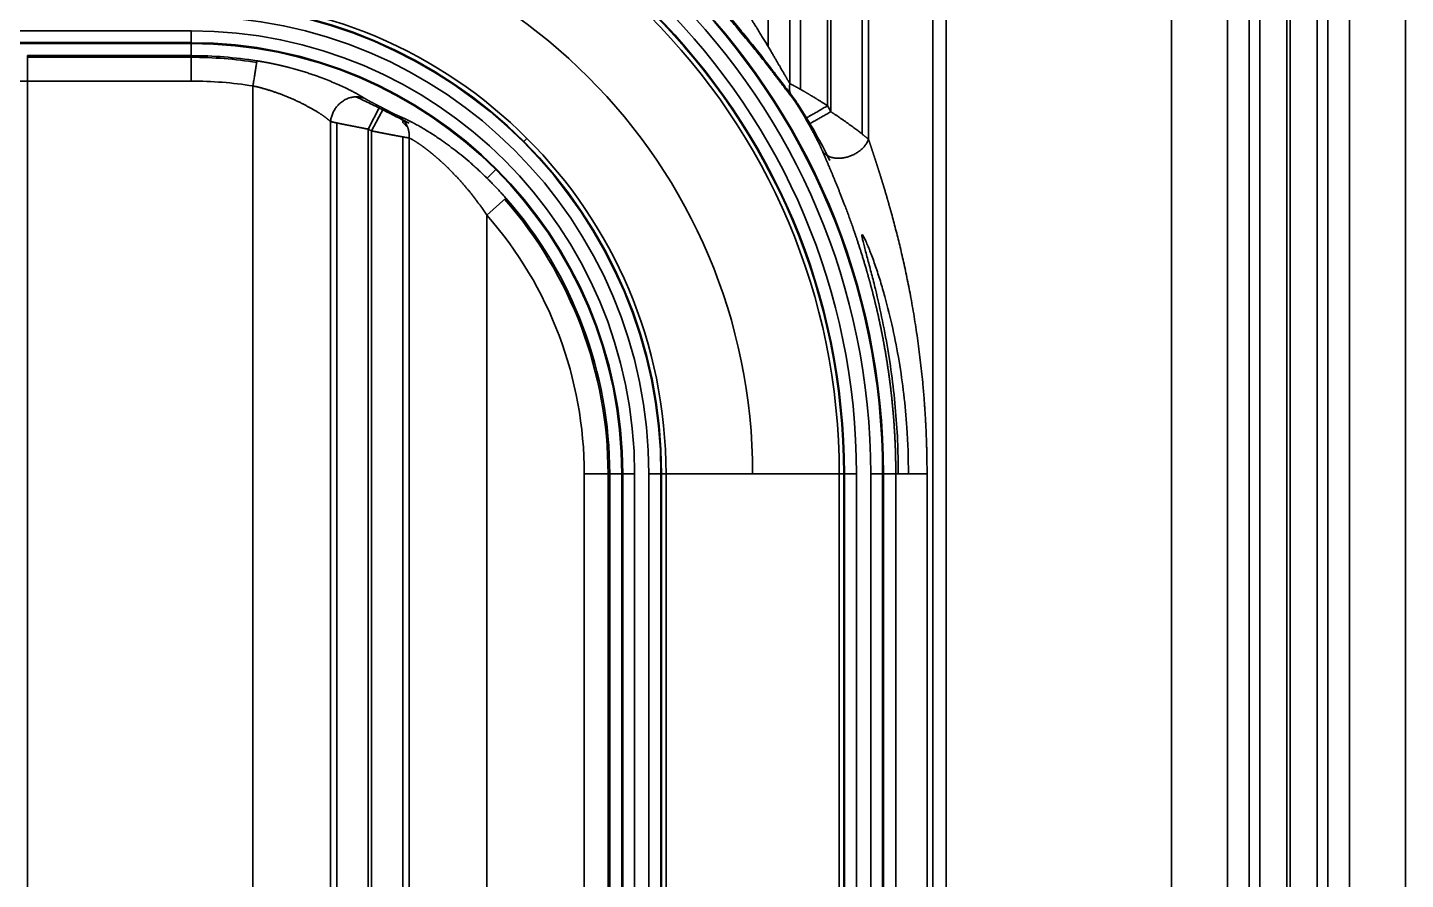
# Model space of a CAD drawing. Header units: millimetres. Extents: x -467 to 269, y 332 to 784.
# Drawn here: x -163.8 to -109.5, y 583.4 to 617 of the extents above; entities that cross this region are included whole.
import ezdxf

# ---------------------------------------------------------------- set-up
doc = ezdxf.new("R2010")
doc.units = ezdxf.units.MM
doc.layers.add('10', color=7, linetype='Continuous', true_color=0xffffff)

msp = doc.modelspace()

# ---------------------------------------------------------------- linework, layer by layer
at = {"layer": '10', "color": 7, "linetype": 'Continuous', "lineweight": 35}
for p, q in [((-134.645, 646.128), (-134.645, 616.232)), ((-133.791, 614.772), (-133.791, 646.128)), ((-133.377, 614.55), (-133.377, 646.128)), ((-132.309, 613.9), (-132.309, 646.128)), ((-132.175, 646.128), (-132.175, 613.666)), ((-130.939, 612.781), (-130.939, 646.128)), ((-128.154, 646.128), (-128.154, 502.413)), ((-127.636, 502.413), (-127.636, 646.128)), ((-118.758, 646.128), (-118.758, 502.413)), ((-116.555, 646.128), (-116.555, 502.413)), ((-115.701, 502.413), (-115.701, 646.128)), ((-115.287, 503.229), (-115.287, 646.128)), ((-114.219, 502.413), (-114.219, 646.128)), ((-114.085, 646.128), (-114.085, 502.413)), ((-113.017, 646.128), (-113.017, 502.413)), ((-112.603, 646.128), (-112.603, 502.413)), ((-111.749, 502.413), (-111.749, 646.128)), ((-109.546, 502.413), (-109.546, 646.128)), ((-157.367, 616.855), (-186.512, 616.855)), ((-157.367, 616.855), (-157.367, 616.354)), ((-186.512, 616.387), (-157.367, 616.387)), ((-186.512, 616.354), (-157.367, 616.354)), ((-157.367, 616.354), (-157.367, 615.876)), ((-163.816, 615.81), (-157.367, 615.81)), ((-157.367, 615.876), (-157.367, 614.873)), ((-163.816, 558.785), (-163.816, 614.873)), ((-163.816, 614.873), (-157.367, 614.873)), ((-154.938, 614.681), (-154.938, 557.979)), ((-150.399, 612.979), (-149.941, 613.871)), ((-149.799, 613.797), (-150.265, 612.91)), ((-151.635, 559.437), (-151.635, 613.224)), ((-150.399, 559.681), (-150.399, 612.979)), ((-150.265, 612.91), (-150.265, 559.751)), ((-149.029, 612.673), (-149.029, 559.987)), ((-144.146, 612.617), (-144.269, 612.494)), ((-145.717, 611.046), (-145.376, 611.387)), ((-145.726, 609.596), (-144.972, 610.256)), ((-145.726, 563.065), (-145.726, 609.596)), ((-141.889, 599.395), (-140.887, 599.395)), ((-141.889, 599.395), (-141.889, 573.265)), ((-140.952, 573.265), (-140.952, 599.395)), ((-140.887, 599.395), (-140.409, 599.395)), ((-140.887, 573.265), (-140.887, 599.395)), ((-140.409, 599.395), (-140.409, 573.265)), ((-140.409, 599.395), (-139.907, 599.395)), ((-140.376, 599.395), (-140.376, 573.265)), ((-139.907, 573.265), (-139.907, 599.395)), ((-139.345, 599.395), (-139.345, 573.265)), ((-139.345, 599.395), (-138.843, 599.395)), ((-138.868, 573.265), (-138.868, 599.395)), ((-138.843, 573.265), (-138.843, 599.395)), ((-138.843, 599.395), (-138.669, 599.395)), ((-138.669, 599.395), (-138.669, 573.265)), ((-138.669, 599.395), (-135.257, 599.395)), ((-135.257, 599.395), (-131.845, 599.395)), ((-131.845, 573.265), (-131.845, 599.395)), ((-131.845, 599.395), (-131.671, 599.395)), ((-131.671, 599.395), (-131.169, 599.395)), ((-131.671, 599.395), (-131.671, 573.265)), ((-131.646, 599.395), (-131.646, 573.265)), ((-131.169, 573.265), (-131.169, 599.395)), ((-130.607, 599.395), (-130.607, 573.265)), ((-130.607, 599.395), (-130.106, 599.395)), ((-130.138, 573.265), (-130.138, 599.395)), ((-130.106, 599.395), (-129.619, 599.395)), ((-130.106, 573.265), (-130.106, 599.395))]:
    msp.add_line(p, q, dxfattribs=at)
for radius, start, end in [(27.261, 0, 90), (27.229, 0, 90), (26.76, 360, 90), (26.198, 0, 90), (25.721, 0, 90), (25.696, 360, 90), (25.522, 0, 90), (22.11, 0, 90), (18.698, 0, 90), (18.524, 0, 90), (18.499, 0, 90), (18.022, 0, 90), (17.46, 0, 90), (16.991, 0, 90), (16.959, 360, 90), (16.48, 80.9716, 90), (16.415, 80.9716, 90), (15.478, 80.9716, 90), (16.204, 62.2778, 62.844), (16.269, 62.2778, 62.844), (28.953, 29.5302, 30.0634), (27.951, 29.5302, 30.0634), (15.267, 62.2778, 62.844), (28.016, 26.1682, 26.6805), (16.415, 0, 41.2255), (16.48, 0, 41.2255), (15.478, 0, 41.2255)]:
    msp.add_arc((-157.367, 599.395), radius, start, end, dxfattribs=at)
for points in [[(-130.693, 646.128), (-130.693, 634.945), (-130.693, 623.763), (-130.693, 612.58)], [(-157.367, 615.876), (-159.517, 615.876), (-161.666, 615.876), (-163.816, 615.876)], [(-151.881, 559.382), (-151.881, 577.348), (-151.881, 595.313), (-151.881, 613.279)], [(-148.783, 612.633), (-148.783, 595.098), (-148.783, 577.563), (-148.783, 560.028)], [(-132.223, 611.751), (-132.253, 611.813), (-132.284, 611.875), (-132.316, 611.937)], [(-129.619, 599.395), (-129.619, 590.685), (-129.619, 581.975), (-129.619, 573.265)], [(-128.389, 573.265), (-128.389, 581.975), (-128.389, 590.685), (-128.389, 599.395)]]:
    msp.add_open_spline(points, degree=3, dxfattribs=at)
for points, knots in [([(-136.848, 619.522), (-136.839, 619.51), (-136.819, 619.484), (-136.789, 619.444), (-136.759, 619.403), (-136.727, 619.361), (-136.695, 619.317), (-136.662, 619.273), (-136.629, 619.227), (-136.594, 619.18), (-136.559, 619.131), (-136.523, 619.082), (-136.486, 619.031), (-136.448, 618.979), (-136.41, 618.926), (-136.371, 618.871), (-136.331, 618.816), (-136.291, 618.759), (-136.249, 618.7), (-136.207, 618.641), (-136.165, 618.58), (-136.121, 618.518), (-136.077, 618.455), (-136.033, 618.391), (-135.988, 618.325), (-135.917, 618.222), (-135.824, 618.086), (-135.713, 617.921), (-135.61, 617.767), (-135.515, 617.623), (-135.429, 617.491), (-135.35, 617.37), (-135.28, 617.259), (-135.217, 617.16), (-135.161, 617.072), (-135.088, 616.956), (-134.998, 616.811), (-134.891, 616.638), (-134.79, 616.473), (-134.696, 616.317), (-134.608, 616.17), (-134.526, 616.031), (-134.449, 615.901), (-134.39, 615.801), (-134.347, 615.726), (-134.318, 615.676), (-134.289, 615.626), (-134.26, 615.577), (-134.233, 615.53), (-134.206, 615.483), (-134.179, 615.438), (-134.154, 615.393), (-134.129, 615.35), (-134.104, 615.308), (-134.08, 615.266), (-134.057, 615.226), (-134.034, 615.187), (-134.012, 615.149), (-133.99, 615.112), (-133.97, 615.075), (-133.949, 615.04), (-133.929, 615.006), (-133.91, 614.973), (-133.892, 614.941), (-133.873, 614.911), (-133.856, 614.881), (-133.839, 614.852), (-133.823, 614.824), (-133.807, 614.797), (-133.796, 614.78), (-133.791, 614.772)], [0, 0, 0, 0, 0.007801, 0.015841, 0.02412, 0.032638, 0.041396, 0.050394, 0.05963, 0.069107, 0.078822, 0.088777, 0.098972, 0.109406, 0.120079, 0.130992, 0.142144, 0.153536, 0.165168, 0.177039, 0.189149, 0.201499, 0.214089, 0.226918, 0.239987, 0.253295, 0.288381, 0.3213, 0.352051, 0.380635, 0.407051, 0.431299, 0.453381, 0.473294, 0.491041, 0.506621, 0.543347, 0.578529, 0.612169, 0.64427, 0.674834, 0.703866, 0.731368, 0.757346, 0.768527, 0.779553, 0.790426, 0.801146, 0.811714, 0.82213, 0.832395, 0.84251, 0.852476, 0.862293, 0.871962, 0.881485, 0.890861, 0.900093, 0.909181, 0.918126, 0.92693, 0.935593, 0.944116, 0.952502, 0.960751, 0.968865, 0.976845, 0.984693, 0.992411, 1, 1, 1, 1]), ([(-137.514, 618.869), (-137.19, 618.533), (-136.865, 618.182), (-136.369, 617.628), (-136.191, 617.423), (-135.84, 617.013), (-135.667, 616.806), (-135.165, 616.193), (-134.853, 615.795), (-134.418, 615.226), (-134.28, 615.044), (-134.027, 614.708), (-133.909, 614.552), (-133.799, 614.412), (-133.787, 614.397), (-133.775, 614.382)], [0, 0, 0, 0, 0.219807, 0.219807, 0.347186, 0.347186, 0.474566, 0.474566, 0.729324, 0.729324, 0.856704, 0.856704, 0.984083, 0.984083, 1, 1, 1, 1]), ([(-136.849, 618.07), (-136.842, 618.063), (-136.824, 618.044), (-136.796, 618.013), (-136.764, 617.979), (-136.733, 617.944), (-136.701, 617.909), (-136.669, 617.875), (-136.638, 617.84), (-136.606, 617.805), (-136.574, 617.77), (-136.543, 617.735), (-136.511, 617.7), (-136.48, 617.665), (-136.448, 617.63), (-136.417, 617.595), (-136.385, 617.56), (-136.354, 617.524), (-136.322, 617.489), (-136.291, 617.454), (-136.26, 617.418), (-136.229, 617.383), (-136.197, 617.347), (-136.166, 617.311), (-136.135, 617.276), (-136.011, 617.133), (-135.808, 616.897), (-135.543, 616.581), (-135.317, 616.306), (-135.127, 616.07), (-134.938, 615.833), (-134.752, 615.596), (-134.573, 615.365), (-134.432, 615.18), (-134.324, 615.039), (-134.25, 614.941), (-134.186, 614.857), (-134.126, 614.778), (-134.063, 614.695), (-134.009, 614.623), (-133.963, 614.563), (-133.928, 614.516), (-133.899, 614.479), (-133.876, 614.449), (-133.854, 614.419), (-133.832, 614.391), (-133.811, 614.363), (-133.79, 614.337), (-133.77, 614.311), (-133.751, 614.286), (-133.732, 614.262), (-133.72, 614.246), (-133.714, 614.239)], [0, 0, 0, 0, 0.005355, 0.013591, 0.021839, 0.030098, 0.038368, 0.04665, 0.054943, 0.063248, 0.071564, 0.079892, 0.088232, 0.096584, 0.104947, 0.113322, 0.12171, 0.130109, 0.13852, 0.146943, 0.155378, 0.163826, 0.172285, 0.180757, 0.189241, 0.197737, 0.282507, 0.35824, 0.424938, 0.482586, 0.531157, 0.601582, 0.661387, 0.710512, 0.748883, 0.776433, 0.793106, 0.820646, 0.845384, 0.867302, 0.88638, 0.902601, 0.912867, 0.923015, 0.933045, 0.942957, 0.952752, 0.962431, 0.971994, 0.981443, 0.990778, 1, 1, 1, 1]), ([(-154.781, 615.672), (-154.77, 615.67), (-154.747, 615.666), (-154.714, 615.661), (-154.681, 615.655), (-154.647, 615.65), (-154.614, 615.644), (-154.581, 615.638), (-154.547, 615.632), (-154.514, 615.627), (-154.481, 615.621), (-154.448, 615.614), (-154.415, 615.608), (-154.382, 615.602), (-154.349, 615.596), (-154.316, 615.589), (-154.283, 615.583), (-154.25, 615.576), (-154.217, 615.57), (-154.184, 615.563), (-154.151, 615.556), (-154.118, 615.549), (-154.085, 615.542), (-154.052, 615.535), (-154.02, 615.528), (-153.987, 615.521), (-153.954, 615.514), (-153.922, 615.506), (-153.889, 615.499), (-153.857, 615.491), (-153.824, 615.484), (-153.791, 615.476), (-153.759, 615.468), (-153.727, 615.46), (-153.694, 615.453), (-153.662, 615.445), (-153.63, 615.437), (-153.597, 615.428), (-153.565, 615.42), (-153.533, 615.412), (-153.501, 615.404), (-153.415, 615.381), (-153.279, 615.344), (-153.093, 615.29), (-152.911, 615.235), (-152.733, 615.178), (-152.56, 615.12), (-152.39, 615.061), (-152.184, 614.985), (-151.946, 614.892), (-151.683, 614.782), (-151.437, 614.672), (-151.27, 614.592), (-151.172, 614.543), (-151.147, 614.531), (-151.135, 614.525)], [0, 0, 0, 0, 0.00786, 0.015718, 0.023572, 0.031423, 0.039272, 0.047119, 0.054965, 0.062809, 0.070652, 0.078495, 0.086338, 0.094181, 0.102024, 0.109868, 0.117714, 0.125561, 0.133411, 0.141262, 0.149117, 0.156974, 0.164835, 0.1727, 0.180569, 0.188442, 0.19632, 0.204204, 0.212093, 0.219988, 0.227889, 0.235797, 0.243712, 0.251634, 0.259564, 0.267502, 0.275449, 0.283404, 0.291368, 0.299342, 0.307325, 0.315319, 0.362911, 0.410222, 0.457316, 0.504259, 0.551119, 0.597962, 0.644856, 0.726789, 0.808294, 0.88974, 0.971496, 0.987096, 1, 1, 1, 1]), ([(-163.816, 614.873), (-163.825, 614.873), (-163.844, 614.873), (-163.873, 614.873), (-163.901, 614.873), (-163.93, 614.873), (-163.958, 614.873), (-163.987, 614.873), (-164.016, 614.873), (-164.045, 614.872), (-164.074, 614.872), (-164.102, 614.872), (-164.131, 614.872), (-164.16, 614.871), (-164.19, 614.871), (-164.219, 614.871), (-164.248, 614.87), (-164.277, 614.87), (-164.306, 614.869), (-164.336, 614.869), (-164.365, 614.869), (-164.394, 614.868), (-164.423, 614.867), (-164.453, 614.867), (-164.482, 614.866), (-164.512, 614.866), (-164.541, 614.865), (-164.57, 614.864), (-164.6, 614.864), (-164.629, 614.863), (-164.659, 614.862), (-164.688, 614.861), (-164.718, 614.861), (-164.747, 614.86), (-164.777, 614.859), (-164.806, 614.858), (-164.835, 614.857), (-164.865, 614.856), (-164.894, 614.855), (-164.924, 614.854), (-164.953, 614.853), (-164.982, 614.852), (-165.011, 614.851), (-165.041, 614.85), (-165.07, 614.849), (-165.099, 614.848), (-165.128, 614.847), (-165.157, 614.846), (-165.186, 614.844), (-165.215, 614.843), (-165.244, 614.842), (-165.272, 614.841), (-165.301, 614.839), (-165.33, 614.838), (-165.358, 614.837), (-165.387, 614.835), (-165.415, 614.834), (-165.443, 614.832), (-165.472, 614.831), (-165.5, 614.829), (-165.528, 614.828), (-165.556, 614.826), (-165.583, 614.825), (-165.611, 614.823), (-165.639, 614.821), (-165.666, 614.82), (-165.693, 614.818), (-165.721, 614.816), (-165.748, 614.815), (-165.775, 614.813), (-165.802, 614.811), (-165.828, 614.809), (-165.855, 614.807), (-165.881, 614.805), (-165.907, 614.804), (-165.933, 614.802), (-165.959, 614.8), (-165.985, 614.798), (-166.01, 614.796), (-166.036, 614.794), (-166.061, 614.792), (-166.086, 614.79), (-166.111, 614.788), (-166.135, 614.785), (-166.16, 614.783), (-166.184, 614.781), (-166.208, 614.779), (-166.232, 614.777), (-166.256, 614.774), (-166.279, 614.772), (-166.302, 614.77), (-166.325, 614.767), (-166.348, 614.765), (-166.37, 614.763), (-166.393, 614.76), (-166.415, 614.758), (-166.436, 614.755), (-166.458, 614.753), (-166.479, 614.75), (-166.5, 614.748), (-166.521, 614.745), (-166.541, 614.743), (-166.561, 614.74), (-166.581, 614.737), (-166.601, 614.735), (-166.62, 614.732), (-166.639, 614.729), (-166.658, 614.726), (-166.676, 614.724), (-166.695, 614.721), (-166.712, 614.718), (-166.73, 614.715), (-166.747, 614.712), (-166.764, 614.709), (-166.781, 614.706), (-166.797, 614.703), (-166.813, 614.7), (-166.828, 614.697), (-166.844, 614.694), (-166.858, 614.691), (-166.868, 614.689), (-166.873, 614.688)], [0, 0, 0, 0, 0.007284, 0.014586, 0.021907, 0.029247, 0.036606, 0.043983, 0.05138, 0.058795, 0.066229, 0.073682, 0.081153, 0.088644, 0.096153, 0.103681, 0.111228, 0.118794, 0.126379, 0.133983, 0.141606, 0.149247, 0.156907, 0.164587, 0.172285, 0.180002, 0.187738, 0.195493, 0.203267, 0.211059, 0.218871, 0.226702, 0.234551, 0.24242, 0.250307, 0.258214, 0.266139, 0.274083, 0.282047, 0.290029, 0.29803, 0.306051, 0.31409, 0.322148, 0.330225, 0.338322, 0.346437, 0.354571, 0.362725, 0.370897, 0.379088, 0.387299, 0.395528, 0.403777, 0.412044, 0.420331, 0.428636, 0.436961, 0.445305, 0.453668, 0.46205, 0.470451, 0.478871, 0.48731, 0.495768, 0.504245, 0.512742, 0.521257, 0.529792, 0.538345, 0.546918, 0.55551, 0.564121, 0.572751, 0.581401, 0.590069, 0.598757, 0.607463, 0.616189, 0.624934, 0.633698, 0.642481, 0.651284, 0.660105, 0.668946, 0.677806, 0.686685, 0.695583, 0.704501, 0.713437, 0.722393, 0.731368, 0.740362, 0.749375, 0.758408, 0.767459, 0.77653, 0.78562, 0.79473, 0.803858, 0.813006, 0.822173, 0.831359, 0.840565, 0.849789, 0.859033, 0.868296, 0.877578, 0.88688, 0.896201, 0.905541, 0.9149, 0.924279, 0.933676, 0.943093, 0.95253, 0.961985, 0.97146, 0.980954, 0.990467, 1, 1, 1, 1]), ([(-151.881, 613.279), (-151.884, 613.281), (-151.89, 613.286), (-151.899, 613.294), (-151.908, 613.302), (-151.919, 613.311), (-151.93, 613.32), (-151.942, 613.33), (-151.955, 613.341), (-151.969, 613.352), (-151.983, 613.364), (-151.999, 613.377), (-152.015, 613.39), (-152.033, 613.404), (-152.051, 613.418), (-152.071, 613.433), (-152.092, 613.449), (-152.114, 613.465), (-152.137, 613.482), (-152.161, 613.499), (-152.187, 613.517), (-152.214, 613.536), (-152.242, 613.555), (-152.272, 613.575), (-152.303, 613.596), (-152.336, 613.617), (-152.371, 613.639), (-152.407, 613.661), (-152.444, 613.684), (-152.484, 613.708), (-152.525, 613.732), (-152.568, 613.757), (-152.612, 613.782), (-152.659, 613.809), (-152.708, 613.835), (-152.758, 613.863), (-152.81, 613.891), (-152.865, 613.919), (-152.921, 613.948), (-152.98, 613.978), (-153.041, 614.008), (-153.103, 614.039), (-153.167, 614.07), (-153.231, 614.101), (-153.295, 614.13), (-153.36, 614.159), (-153.424, 614.187), (-153.488, 614.215), (-153.552, 614.242), (-153.616, 614.268), (-153.68, 614.294), (-153.743, 614.318), (-153.806, 614.343), (-153.869, 614.366), (-153.931, 614.389), (-153.992, 614.411), (-154.054, 614.432), (-154.114, 614.453), (-154.174, 614.473), (-154.234, 614.492), (-154.292, 614.511), (-154.351, 614.529), (-154.408, 614.546), (-154.465, 614.563), (-154.52, 614.579), (-154.576, 614.594), (-154.63, 614.609), (-154.683, 614.623), (-154.736, 614.636), (-154.788, 614.648), (-154.839, 614.66), (-154.889, 614.671), (-154.922, 614.678), (-154.938, 614.681)], [0, 0, 0, 0, 0.005408, 0.011185, 0.01733, 0.023845, 0.030728, 0.03798, 0.045602, 0.053593, 0.061953, 0.070683, 0.079782, 0.089251, 0.099089, 0.109297, 0.119875, 0.130822, 0.142139, 0.153826, 0.165882, 0.178309, 0.191105, 0.20427, 0.217806, 0.231711, 0.245987, 0.260632, 0.275647, 0.291032, 0.306787, 0.322911, 0.339406, 0.35627, 0.373505, 0.391109, 0.409083, 0.427428, 0.446142, 0.465226, 0.48468, 0.504504, 0.524411, 0.544053, 0.563431, 0.582543, 0.601391, 0.619975, 0.638296, 0.656353, 0.674146, 0.691677, 0.708946, 0.725953, 0.742698, 0.759182, 0.775405, 0.791368, 0.807072, 0.822516, 0.837702, 0.852629, 0.867299, 0.881712, 0.895869, 0.909771, 0.923418, 0.936811, 0.949951, 0.962839, 0.975476, 0.987863, 1, 1, 1, 1]), ([(-151.135, 614.525), (-151.133, 614.524), (-151.117, 614.516), (-151.088, 614.501), (-151.049, 614.481), (-151.011, 614.461), (-150.973, 614.442), (-150.936, 614.422), (-150.901, 614.403), (-150.865, 614.384), (-150.831, 614.365), (-150.798, 614.346), (-150.765, 614.328), (-150.734, 614.309), (-150.703, 614.291), (-150.673, 614.274), (-150.643, 614.256), (-150.615, 614.239), (-150.587, 614.222), (-150.56, 614.205), (-150.543, 614.195), (-150.534, 614.189)], [0, 0, 0, 0, 0.009554, 0.065631, 0.121523, 0.177241, 0.232796, 0.2882, 0.343464, 0.398599, 0.453618, 0.508533, 0.563354, 0.618094, 0.672765, 0.727378, 0.781945, 0.836479, 0.890992, 0.945495, 1, 1, 1, 1]), ([(-133.791, 614.772), (-133.789, 614.77), (-133.784, 614.768), (-133.776, 614.764), (-133.768, 614.76), (-133.76, 614.756), (-133.751, 614.752), (-133.743, 614.748), (-133.734, 614.743), (-133.725, 614.739), (-133.716, 614.734), (-133.706, 614.729), (-133.696, 614.724), (-133.686, 614.719), (-133.676, 614.714), (-133.666, 614.708), (-133.655, 614.703), (-133.644, 614.697), (-133.633, 614.691), (-133.622, 614.685), (-133.61, 614.679), (-133.599, 614.672), (-133.587, 614.666), (-133.574, 614.659), (-133.562, 614.653), (-133.549, 614.646), (-133.537, 614.639), (-133.524, 614.632), (-133.51, 614.625), (-133.497, 614.617), (-133.483, 614.61), (-133.469, 614.602), (-133.455, 614.594), (-133.441, 614.586), (-133.426, 614.578), (-133.412, 614.57), (-133.397, 614.561), (-133.381, 614.553), (-133.366, 614.544), (-133.351, 614.535), (-133.335, 614.526), (-133.319, 614.517), (-133.303, 614.508), (-133.286, 614.499), (-133.27, 614.489), (-133.253, 614.479), (-133.236, 614.47), (-133.217, 614.459), (-133.196, 614.446), (-133.172, 614.432), (-133.148, 614.418), (-133.123, 614.403), (-133.098, 614.388), (-133.072, 614.373), (-133.045, 614.357), (-133.018, 614.341), (-132.99, 614.324), (-132.962, 614.307), (-132.933, 614.289), (-132.903, 614.271), (-132.873, 614.253), (-132.842, 614.234), (-132.81, 614.214), (-132.778, 614.195), (-132.745, 614.174), (-132.712, 614.154), (-132.678, 614.133), (-132.643, 614.111), (-132.608, 614.09), (-132.572, 614.067), (-132.536, 614.045), (-132.499, 614.022), (-132.462, 613.998), (-132.425, 613.974), (-132.386, 613.95), (-132.348, 613.925), (-132.322, 613.908), (-132.309, 613.9)], [0, 0, 0, 0, 0.009289, 0.018609, 0.02796, 0.037344, 0.046759, 0.056208, 0.065689, 0.075204, 0.084753, 0.094337, 0.103955, 0.113608, 0.123296, 0.13302, 0.14278, 0.152577, 0.162411, 0.172282, 0.182191, 0.192137, 0.202122, 0.212145, 0.222207, 0.232309, 0.24245, 0.252631, 0.262852, 0.273114, 0.283417, 0.293761, 0.304146, 0.314573, 0.325042, 0.335554, 0.346108, 0.356705, 0.367346, 0.37803, 0.388757, 0.399529, 0.410345, 0.421206, 0.432111, 0.443062, 0.454058, 0.465099, 0.479805, 0.494775, 0.510008, 0.525504, 0.541266, 0.557293, 0.573585, 0.590144, 0.606969, 0.624061, 0.641421, 0.659048, 0.676944, 0.695108, 0.713541, 0.732243, 0.751215, 0.770457, 0.789969, 0.809751, 0.829804, 0.850128, 0.870723, 0.891589, 0.912727, 0.934137, 0.955819, 0.977773, 1, 1, 1, 1]), ([(-132.334, 611.975), (-132.387, 612.081), (-132.441, 612.186), (-132.661, 612.606), (-132.834, 612.917), (-133.102, 613.371), (-133.194, 613.522), (-133.374, 613.807), (-133.463, 613.942), (-133.631, 614.189), (-133.71, 614.299), (-133.775, 614.382)], [0, 0, 0, 0, 0.117159, 0.117159, 0.472499, 0.472499, 0.650169, 0.650169, 0.827839, 0.827839, 1, 1, 1, 1]), ([(-149.969, 613.817), (-150.147, 613.904), (-150.33, 613.993), (-150.641, 614.139), (-150.766, 614.198), (-150.888, 614.253)], [0, 0, 0, 0, 0.593, 0.593, 1, 1, 1, 1]), ([(-150.534, 614.189), (-150.533, 614.188), (-150.53, 614.186), (-150.524, 614.183), (-150.519, 614.18), (-150.514, 614.176), (-150.508, 614.173), (-150.502, 614.169), (-150.496, 614.166), (-150.49, 614.162), (-150.483, 614.158), (-150.477, 614.155), (-150.47, 614.151), (-150.463, 614.147), (-150.456, 614.143), (-150.448, 614.138), (-150.441, 614.134), (-150.433, 614.13), (-150.425, 614.125), (-150.417, 614.121), (-150.408, 614.116), (-150.4, 614.112), (-150.391, 614.107), (-150.382, 614.102), (-150.373, 614.097), (-150.364, 614.092), (-150.354, 614.087), (-150.344, 614.082), (-150.334, 614.076), (-150.324, 614.071), (-150.314, 614.066), (-150.304, 614.06), (-150.289, 614.052), (-150.27, 614.042), (-150.246, 614.029), (-150.222, 614.017), (-150.197, 614.004), (-150.173, 613.991), (-150.148, 613.978), (-150.123, 613.965), (-150.098, 613.952), (-150.072, 613.939), (-150.047, 613.926), (-150.021, 613.912), (-149.994, 613.899), (-149.968, 613.885), (-149.95, 613.876), (-149.941, 613.871)], [0, 0, 0, 0, 0.015051, 0.030084, 0.045107, 0.060124, 0.075144, 0.090171, 0.105212, 0.120274, 0.135363, 0.150485, 0.165645, 0.180852, 0.196109, 0.211424, 0.226803, 0.242251, 0.257773, 0.273377, 0.289067, 0.304849, 0.320728, 0.33671, 0.3528, 0.369003, 0.385324, 0.401768, 0.41834, 0.435045, 0.451886, 0.46887, 0.485999, 0.523441, 0.560583, 0.597472, 0.634152, 0.670672, 0.707078, 0.743418, 0.779741, 0.816095, 0.852528, 0.889088, 0.925822, 0.962778, 1, 1, 1, 1]), ([(-149.799, 613.797), (-149.794, 613.795), (-149.786, 613.791), (-149.773, 613.784), (-149.76, 613.777), (-149.748, 613.771), (-149.735, 613.764), (-149.722, 613.757), (-149.71, 613.751), (-149.697, 613.744), (-149.685, 613.738), (-149.672, 613.731), (-149.66, 613.725), (-149.648, 613.718), (-149.636, 613.712), (-149.624, 613.706), (-149.611, 613.7), (-149.599, 613.693), (-149.587, 613.687), (-149.575, 613.681), (-149.564, 613.675), (-149.552, 613.669), (-149.54, 613.663), (-149.528, 613.657), (-149.517, 613.651), (-149.505, 613.645), (-149.494, 613.639), (-149.482, 613.633), (-149.471, 613.627), (-149.459, 613.621), (-149.445, 613.614), (-149.427, 613.605), (-149.408, 613.595), (-149.389, 613.586), (-149.37, 613.576), (-149.353, 613.568), (-149.336, 613.559), (-149.32, 613.552), (-149.304, 613.544), (-149.29, 613.537), (-149.276, 613.531), (-149.262, 613.524), (-149.25, 613.519), (-149.238, 613.514), (-149.227, 613.509), (-149.217, 613.504), (-149.21, 613.502), (-149.207, 613.501)], [0, 0, 0, 0, 0.018258, 0.036438, 0.054545, 0.072584, 0.090559, 0.108477, 0.126342, 0.14416, 0.161936, 0.179676, 0.197385, 0.215069, 0.232733, 0.250383, 0.268024, 0.285662, 0.303303, 0.320951, 0.338612, 0.356293, 0.373998, 0.391733, 0.409504, 0.427316, 0.445174, 0.463083, 0.48105, 0.499078, 0.517174, 0.550409, 0.58304, 0.615105, 0.64664, 0.677687, 0.708286, 0.738481, 0.768317, 0.797842, 0.827103, 0.856151, 0.885037, 0.913813, 0.94253, 0.971241, 1, 1, 1, 1]), ([(-133.177, 613.397), (-133.181, 613.405), (-133.189, 613.419), (-133.201, 613.44), (-133.214, 613.461), (-133.226, 613.482), (-133.238, 613.503), (-133.251, 613.524), (-133.263, 613.544), (-133.275, 613.564), (-133.287, 613.584), (-133.299, 613.604), (-133.31, 613.624), (-133.322, 613.644), (-133.334, 613.663), (-133.346, 613.682), (-133.357, 613.701), (-133.369, 613.72), (-133.38, 613.738), (-133.392, 613.757), (-133.403, 613.775), (-133.414, 613.793), (-133.426, 613.811), (-133.437, 613.829), (-133.448, 613.846), (-133.459, 613.864), (-133.47, 613.881), (-133.482, 613.901), (-133.496, 613.922), (-133.511, 613.946), (-133.526, 613.968), (-133.54, 613.99), (-133.554, 614.012), (-133.568, 614.032), (-133.581, 614.052), (-133.594, 614.071), (-133.606, 614.089), (-133.618, 614.106), (-133.63, 614.123), (-133.641, 614.139), (-133.651, 614.154), (-133.662, 614.168), (-133.671, 614.182), (-133.681, 614.195), (-133.69, 614.207), (-133.698, 614.218), (-133.706, 614.229), (-133.711, 614.235), (-133.714, 614.239)], [0, 0, 0, 0, 0.022515, 0.044864, 0.06705, 0.089075, 0.110941, 0.132653, 0.154211, 0.175619, 0.196881, 0.217998, 0.238975, 0.259813, 0.280517, 0.301089, 0.321533, 0.341852, 0.362049, 0.382128, 0.402093, 0.421947, 0.441693, 0.461336, 0.480878, 0.500325, 0.51968, 0.538946, 0.566622, 0.593693, 0.620172, 0.646076, 0.671422, 0.696227, 0.720511, 0.744294, 0.767599, 0.790447, 0.812865, 0.834878, 0.856513, 0.8778, 0.898769, 0.919451, 0.939881, 0.960091, 0.980119, 1, 1, 1, 1]), ([(-151.881, 613.279), (-151.879, 613.278), (-151.873, 613.277), (-151.865, 613.275), (-151.857, 613.273), (-151.848, 613.271), (-151.84, 613.269), (-151.83, 613.267), (-151.821, 613.265), (-151.811, 613.263), (-151.801, 613.26), (-151.79, 613.258), (-151.779, 613.256), (-151.768, 613.253), (-151.757, 613.251), (-151.745, 613.248), (-151.733, 613.245), (-151.72, 613.243), (-151.707, 613.24), (-151.694, 613.237), (-151.681, 613.234), (-151.667, 613.231), (-151.652, 613.228), (-151.638, 613.225), (-151.623, 613.222), (-151.607, 613.218), (-151.592, 613.215), (-151.576, 613.212), (-151.559, 613.208), (-151.542, 613.205), (-151.525, 613.201), (-151.507, 613.198), (-151.49, 613.194), (-151.471, 613.19), (-151.453, 613.186), (-151.433, 613.182), (-151.414, 613.178), (-151.394, 613.174), (-151.374, 613.17), (-151.353, 613.166), (-151.332, 613.162), (-151.315, 613.158), (-151.301, 613.156), (-151.291, 613.154), (-151.28, 613.152), (-151.269, 613.149), (-151.256, 613.147), (-151.243, 613.144), (-151.23, 613.142), (-151.215, 613.139), (-151.2, 613.136), (-151.184, 613.133), (-151.167, 613.129), (-151.149, 613.126), (-151.131, 613.122), (-151.112, 613.119), (-151.092, 613.115), (-151.071, 613.111), (-151.05, 613.107), (-151.027, 613.102), (-151.004, 613.098), (-150.98, 613.093), (-150.955, 613.088), (-150.929, 613.083), (-150.902, 613.078), (-150.875, 613.072), (-150.846, 613.067), (-150.817, 613.061), (-150.787, 613.055), (-150.756, 613.049), (-150.724, 613.043), (-150.691, 613.036), (-150.658, 613.03), (-150.623, 613.023), (-150.588, 613.016), (-150.552, 613.009), (-150.515, 613.002), (-150.477, 612.994), (-150.438, 612.987), (-150.412, 612.982), (-150.399, 612.979)], [0, 0, 0, 0, 0.010343, 0.020777, 0.031303, 0.04192, 0.052628, 0.063426, 0.074316, 0.085296, 0.096366, 0.107528, 0.11878, 0.130122, 0.141555, 0.153078, 0.16469, 0.176392, 0.188183, 0.200063, 0.212031, 0.224088, 0.236232, 0.248465, 0.260786, 0.273195, 0.285693, 0.298279, 0.310953, 0.323715, 0.336565, 0.349502, 0.362527, 0.375639, 0.388838, 0.402125, 0.415499, 0.428962, 0.442512, 0.45615, 0.469876, 0.483689, 0.489813, 0.496345, 0.503284, 0.51063, 0.518382, 0.526541, 0.535106, 0.544076, 0.553451, 0.563231, 0.573415, 0.584002, 0.594992, 0.606385, 0.618181, 0.630377, 0.642975, 0.655974, 0.669373, 0.683173, 0.697373, 0.711972, 0.726971, 0.742369, 0.758167, 0.774363, 0.790959, 0.807955, 0.825351, 0.843146, 0.861342, 0.879939, 0.898939, 0.918341, 0.938147, 0.958358, 0.978975, 1, 1, 1, 1]), ([(-148.783, 613.22), (-148.846, 613.247), (-148.931, 613.288), (-149.171, 613.408), (-149.334, 613.492), (-149.604, 613.63), (-149.697, 613.678), (-149.804, 613.732), (-149.816, 613.737), (-149.827, 613.743)], [0, 0, 0, 0, 0.322048, 0.322048, 0.756656, 0.756656, 0.97396, 0.97396, 1, 1, 1, 1]), ([(-149.207, 613.501), (-149.203, 613.499), (-149.195, 613.496), (-149.183, 613.491), (-149.17, 613.486), (-149.157, 613.48), (-149.144, 613.475), (-149.131, 613.469), (-149.118, 613.464), (-149.104, 613.458), (-149.09, 613.452), (-149.077, 613.446), (-149.062, 613.44), (-149.048, 613.433), (-149.034, 613.427), (-149.019, 613.42), (-149.004, 613.414), (-148.989, 613.407), (-148.974, 613.4), (-148.959, 613.393), (-148.943, 613.385), (-148.928, 613.378), (-148.912, 613.37), (-148.896, 613.363), (-148.879, 613.355), (-148.863, 613.347), (-148.846, 613.339), (-148.83, 613.331), (-148.813, 613.322), (-148.796, 613.314), (-148.778, 613.305), (-148.761, 613.296), (-148.743, 613.287), (-148.725, 613.278), (-148.707, 613.269), (-148.689, 613.259), (-148.671, 613.25), (-148.652, 613.24), (-148.634, 613.23), (-148.615, 613.22), (-148.596, 613.21), (-148.528, 613.174), (-148.408, 613.108), (-148.23, 613.004), (-148.041, 612.89), (-147.843, 612.765), (-147.613, 612.613), (-147.349, 612.428), (-147.049, 612.207), (-146.741, 611.964), (-146.512, 611.774), (-146.366, 611.648), (-146.304, 611.593), (-146.242, 611.538), (-146.18, 611.483), (-146.117, 611.426), (-146.054, 611.368), (-145.991, 611.31), (-145.928, 611.251), (-145.865, 611.19), (-145.802, 611.129), (-145.738, 611.068), (-145.694, 611.024), (-145.671, 611.001), (-145.669, 610.999)], [0, 0, 0, 0, 0.005705, 0.011411, 0.017116, 0.022822, 0.02853, 0.034238, 0.039949, 0.045661, 0.051376, 0.057094, 0.062816, 0.068541, 0.07427, 0.080004, 0.085742, 0.091486, 0.097236, 0.102991, 0.108753, 0.114521, 0.120297, 0.12608, 0.131871, 0.137671, 0.143479, 0.149295, 0.155122, 0.160958, 0.166804, 0.17266, 0.178527, 0.184406, 0.190296, 0.196198, 0.202112, 0.208038, 0.213978, 0.219931, 0.225897, 0.231877, 0.282821, 0.334261, 0.386404, 0.439444, 0.493567, 0.567827, 0.643743, 0.721689, 0.802013, 0.817826, 0.833731, 0.84973, 0.865825, 0.882018, 0.898311, 0.914705, 0.931203, 0.947807, 0.964518, 0.981339, 0.99827, 1, 1, 1, 1]), ([(-148.849, 613.064), (-148.856, 613.069), (-148.862, 613.075), (-148.956, 613.155), (-149.011, 613.211), (-149.043, 613.264), (-149.045, 613.277), (-149.031, 613.291), (-149.016, 613.293), (-148.948, 613.284), (-148.877, 613.26), (-148.782, 613.22)], [0, 0, 0, 0, 0.023754, 0.023754, 0.362917, 0.362917, 0.532499, 0.532499, 0.70208, 0.70208, 1, 1, 1, 1]), ([(-133.047, 613.172), (-133.044, 613.174), (-133.035, 613.179), (-133.007, 613.195), (-132.988, 613.205), (-132.941, 613.232), (-132.913, 613.248), (-132.848, 613.285), (-132.811, 613.305), (-132.731, 613.351), (-132.688, 613.375), (-132.595, 613.428), (-132.546, 613.456), (-132.445, 613.513), (-132.392, 613.543), (-132.284, 613.604), (-132.23, 613.635), (-132.175, 613.666)], [0, 0, 0, 0, 0.125, 0.125, 0.25, 0.25, 0.375, 0.375, 0.5, 0.5, 0.625, 0.625, 0.75, 0.75, 0.875, 0.875, 1, 1, 1, 1]), ([(-130.693, 612.58), (-130.695, 612.582), (-130.701, 612.587), (-130.71, 612.595), (-130.72, 612.604), (-130.733, 612.614), (-130.746, 612.626), (-130.762, 612.639), (-130.78, 612.654), (-130.8, 612.67), (-130.822, 612.688), (-130.846, 612.708), (-130.873, 612.729), (-130.91, 612.759), (-130.958, 612.796), (-131.018, 612.844), (-131.085, 612.895), (-131.158, 612.951), (-131.258, 613.026), (-131.376, 613.112), (-131.5, 613.201), (-131.591, 613.266), (-131.647, 613.305), (-131.687, 613.333), (-131.723, 613.358), (-131.767, 613.389), (-131.809, 613.418), (-131.85, 613.446), (-131.889, 613.473), (-131.927, 613.499), (-131.963, 613.524), (-131.998, 613.547), (-132.032, 613.57), (-132.063, 613.591), (-132.093, 613.612), (-132.122, 613.631), (-132.149, 613.649), (-132.167, 613.66), (-132.175, 613.666)], [0, 0, 0, 0, 0.009256, 0.020016, 0.032266, 0.045989, 0.061167, 0.077782, 0.095818, 0.115258, 0.136091, 0.158299, 0.18187, 0.206791, 0.251388, 0.298112, 0.346965, 0.397948, 0.451062, 0.548319, 0.623694, 0.677568, 0.710165, 0.721597, 0.747456, 0.772382, 0.79638, 0.819453, 0.841606, 0.86284, 0.88316, 0.902568, 0.921067, 0.938659, 0.955347, 0.971132, 0.986016, 1, 1, 1, 1]), ([(-150.265, 612.91), (-150.258, 612.909), (-150.245, 612.906), (-150.225, 612.902), (-150.205, 612.898), (-150.185, 612.894), (-150.165, 612.89), (-150.146, 612.886), (-150.126, 612.883), (-150.107, 612.879), (-150.088, 612.875), (-150.069, 612.871), (-150.05, 612.868), (-150.031, 612.864), (-150.013, 612.86), (-149.994, 612.857), (-149.976, 612.853), (-149.958, 612.849), (-149.94, 612.846), (-149.922, 612.842), (-149.905, 612.839), (-149.887, 612.836), (-149.87, 612.832), (-149.853, 612.829), (-149.836, 612.826), (-149.819, 612.822), (-149.803, 612.819), (-149.786, 612.816), (-149.77, 612.813), (-149.754, 612.81), (-149.738, 612.807), (-149.722, 612.804), (-149.707, 612.801), (-149.691, 612.798), (-149.676, 612.795), (-149.661, 612.792), (-149.646, 612.789), (-149.632, 612.786), (-149.617, 612.783), (-149.603, 612.781), (-149.589, 612.778), (-149.575, 612.775), (-149.561, 612.772), (-149.547, 612.77), (-149.534, 612.767), (-149.52, 612.765), (-149.507, 612.762), (-149.494, 612.76), (-149.481, 612.757), (-149.469, 612.755), (-149.456, 612.753), (-149.444, 612.75), (-149.432, 612.748), (-149.42, 612.746), (-149.408, 612.744), (-149.397, 612.741), (-149.385, 612.739), (-149.374, 612.737), (-149.363, 612.735), (-149.342, 612.731), (-149.313, 612.726), (-149.275, 612.718), (-149.238, 612.711), (-149.203, 612.705), (-149.168, 612.698), (-149.135, 612.692), (-149.103, 612.687), (-149.073, 612.681), (-149.043, 612.676), (-149.015, 612.671), (-148.988, 612.666), (-148.962, 612.661), (-148.938, 612.657), (-148.914, 612.653), (-148.892, 612.65), (-148.871, 612.646), (-148.851, 612.643), (-148.832, 612.64), (-148.815, 612.637), (-148.798, 612.635), (-148.788, 612.634), (-148.783, 612.633)], [0, 0, 0, 0, 0.010829, 0.02159, 0.032283, 0.042908, 0.053465, 0.063953, 0.074374, 0.084728, 0.095014, 0.105233, 0.115384, 0.125468, 0.135485, 0.145436, 0.155319, 0.165136, 0.174886, 0.184569, 0.194186, 0.203736, 0.21322, 0.222637, 0.231988, 0.241272, 0.25049, 0.259642, 0.268728, 0.277747, 0.2867, 0.295587, 0.304408, 0.313162, 0.32185, 0.330472, 0.339027, 0.347517, 0.355939, 0.364296, 0.372586, 0.38081, 0.388968, 0.397059, 0.405083, 0.413041, 0.420933, 0.428757, 0.436515, 0.444206, 0.45183, 0.459387, 0.466878, 0.474301, 0.481658, 0.488947, 0.49617, 0.503325, 0.510413, 0.517434, 0.542963, 0.568239, 0.593263, 0.618037, 0.642561, 0.666833, 0.690852, 0.714615, 0.738124, 0.76138, 0.784384, 0.807133, 0.829621, 0.851846, 0.873807, 0.895503, 0.916934, 0.938101, 0.959003, 0.979637, 1, 1, 1, 1]), ([(-132.512, 612.123), (-132.513, 612.126), (-132.515, 612.132), (-132.519, 612.141), (-132.523, 612.15), (-132.527, 612.159), (-132.532, 612.169), (-132.536, 612.179), (-132.541, 612.189), (-132.545, 612.199), (-132.55, 612.21), (-132.555, 612.221), (-132.56, 612.232), (-132.565, 612.243), (-132.571, 612.255), (-132.576, 612.266), (-132.582, 612.278), (-132.587, 612.291), (-132.593, 612.303), (-132.599, 612.316), (-132.606, 612.329), (-132.619, 612.358), (-132.641, 612.404), (-132.673, 612.468), (-132.707, 612.535), (-132.753, 612.627), (-132.814, 612.744), (-132.874, 612.858), (-132.921, 612.944), (-132.948, 612.994), (-132.972, 613.037), (-132.991, 613.072), (-133.01, 613.106), (-133.029, 613.139), (-133.041, 613.161), (-133.047, 613.172)], [0, 0, 0, 0, 0.01034, 0.020799, 0.031378, 0.042082, 0.052915, 0.063879, 0.074978, 0.086214, 0.097591, 0.109111, 0.120777, 0.132592, 0.144558, 0.156678, 0.168953, 0.181387, 0.193981, 0.206738, 0.219659, 0.232746, 0.292203, 0.353614, 0.417122, 0.482856, 0.610055, 0.740599, 0.79243, 0.844432, 0.877373, 0.909392, 0.940498, 0.970697, 1, 1, 1, 1]), ([(-145.726, 609.596), (-145.735, 609.609), (-145.753, 609.635), (-145.779, 609.675), (-145.806, 609.714), (-145.833, 609.753), (-145.86, 609.791), (-145.887, 609.829), (-145.914, 609.868), (-145.941, 609.905), (-145.968, 609.943), (-145.995, 609.98), (-146.022, 610.017), (-146.049, 610.054), (-146.076, 610.091), (-146.103, 610.127), (-146.13, 610.163), (-146.157, 610.199), (-146.185, 610.235), (-146.212, 610.27), (-146.239, 610.305), (-146.266, 610.34), (-146.293, 610.374), (-146.321, 610.409), (-146.348, 610.443), (-146.375, 610.476), (-146.402, 610.51), (-146.429, 610.543), (-146.456, 610.576), (-146.484, 610.609), (-146.511, 610.641), (-146.538, 610.674), (-146.565, 610.706), (-146.592, 610.737), (-146.619, 610.769), (-146.646, 610.8), (-146.673, 610.831), (-146.7, 610.862), (-146.727, 610.892), (-146.754, 610.923), (-146.781, 610.953), (-146.808, 610.982), (-146.835, 611.012), (-146.861, 611.041), (-146.888, 611.07), (-146.915, 611.099), (-146.941, 611.127), (-146.968, 611.155), (-146.994, 611.183), (-147.021, 611.211), (-147.047, 611.239), (-147.074, 611.266), (-147.1, 611.293), (-147.126, 611.319), (-147.152, 611.346), (-147.178, 611.372), (-147.204, 611.398), (-147.23, 611.424), (-147.256, 611.449), (-147.282, 611.474), (-147.308, 611.499), (-147.333, 611.524), (-147.359, 611.548), (-147.384, 611.572), (-147.409, 611.596), (-147.435, 611.62), (-147.46, 611.643), (-147.485, 611.666), (-147.51, 611.689), (-147.535, 611.712), (-147.559, 611.734), (-147.584, 611.756), (-147.608, 611.778), (-147.633, 611.8), (-147.657, 611.821), (-147.681, 611.842), (-147.705, 611.863), (-147.729, 611.884), (-147.753, 611.904), (-147.776, 611.924), (-147.8, 611.944), (-147.823, 611.964), (-147.846, 611.983), (-147.869, 612.002), (-147.892, 612.021), (-147.915, 612.039), (-147.938, 612.058), (-147.96, 612.076), (-147.983, 612.094), (-148.005, 612.111), (-148.027, 612.128), (-148.049, 612.146), (-148.07, 612.162), (-148.092, 612.179), (-148.113, 612.195), (-148.134, 612.211), (-148.155, 612.227), (-148.176, 612.242), (-148.196, 612.258), (-148.217, 612.273), (-148.237, 612.288), (-148.257, 612.302), (-148.277, 612.316), (-148.297, 612.33), (-148.316, 612.344), (-148.335, 612.358), (-148.354, 612.371), (-148.373, 612.384), (-148.392, 612.397), (-148.41, 612.409), (-148.429, 612.421), (-148.447, 612.433), (-148.464, 612.445), (-148.482, 612.457), (-148.499, 612.468), (-148.516, 612.479), (-148.533, 612.489), (-148.55, 612.5), (-148.566, 612.51), (-148.583, 612.52), (-148.598, 612.53), (-148.614, 612.539), (-148.63, 612.548), (-148.645, 612.557), (-148.66, 612.566), (-148.675, 612.574), (-148.689, 612.583), (-148.703, 612.591), (-148.717, 612.598), (-148.731, 612.606), (-148.744, 612.613), (-148.757, 612.62), (-148.77, 612.626), (-148.779, 612.631), (-148.783, 612.633)], [0, 0, 0, 0, 0.009437, 0.018837, 0.0282, 0.037526, 0.046816, 0.05607, 0.065288, 0.07447, 0.083615, 0.092725, 0.1018, 0.110839, 0.119842, 0.128811, 0.137744, 0.146643, 0.155507, 0.164336, 0.173131, 0.181891, 0.190618, 0.199311, 0.20797, 0.216595, 0.225187, 0.233745, 0.242271, 0.250763, 0.259223, 0.267651, 0.276046, 0.284408, 0.292739, 0.301038, 0.309305, 0.317541, 0.325746, 0.333919, 0.342062, 0.350174, 0.358256, 0.366307, 0.374328, 0.38232, 0.390281, 0.398214, 0.406117, 0.413991, 0.421837, 0.429654, 0.437442, 0.445203, 0.452936, 0.460641, 0.468319, 0.475969, 0.483593, 0.49119, 0.498761, 0.506305, 0.513824, 0.521316, 0.528784, 0.536226, 0.543644, 0.551037, 0.558405, 0.565749, 0.57307, 0.580367, 0.587641, 0.594892, 0.60212, 0.609326, 0.616509, 0.623671, 0.630811, 0.63793, 0.645028, 0.652106, 0.659163, 0.6662, 0.673217, 0.680215, 0.687194, 0.694154, 0.701096, 0.708019, 0.714925, 0.721813, 0.728684, 0.735539, 0.742376, 0.749198, 0.756004, 0.762794, 0.769569, 0.77633, 0.783076, 0.789808, 0.796526, 0.803231, 0.809923, 0.816602, 0.823269, 0.829924, 0.836567, 0.843199, 0.849821, 0.856432, 0.863032, 0.869624, 0.876205, 0.882778, 0.889343, 0.895899, 0.902447, 0.908988, 0.915522, 0.922049, 0.92857, 0.935085, 0.941595, 0.9481, 0.9546, 0.961095, 0.967587, 0.974075, 0.98056, 0.987042, 0.993522, 1, 1, 1, 1]), ([(-132.512, 612.123), (-132.493, 612.092), (-132.47, 612.063), (-132.416, 612.008), (-132.386, 611.982), (-132.318, 611.937), (-132.281, 611.917), (-132.201, 611.883), (-132.159, 611.87), (-132.071, 611.849), (-132.025, 611.841), (-131.932, 611.833), (-131.885, 611.832), (-131.792, 611.835), (-131.745, 611.84), (-131.677, 611.85), (-131.654, 611.854), (-131.61, 611.862), (-131.567, 611.872), (-131.523, 611.884), (-131.479, 611.898), (-131.457, 611.905), (-131.39, 611.929), (-131.344, 611.948), (-131.254, 611.991), (-131.208, 612.015), (-131.12, 612.069), (-131.077, 612.098), (-130.996, 612.162), (-130.957, 612.196), (-130.885, 612.268), (-130.852, 612.305), (-130.793, 612.382), (-130.768, 612.422), (-130.724, 612.501), (-130.707, 612.541), (-130.693, 612.58)], [0, 0, 0, 0, 0.0625, 0.0625, 0.125, 0.125, 0.1875, 0.1875, 0.25, 0.25, 0.3125, 0.3125, 0.375, 0.375, 0.4375, 0.4375, 0.46875, 0.46875, 0.5, 0.53125, 0.53125, 0.5625, 0.5625, 0.625, 0.625, 0.6875, 0.6875, 0.75, 0.75, 0.8125, 0.8125, 0.875, 0.875, 0.9375, 0.9375, 1, 1, 1, 1]), ([(-130.693, 612.58), (-130.69, 612.572), (-130.685, 612.557), (-130.677, 612.533), (-130.669, 612.509), (-130.661, 612.485), (-130.653, 612.46), (-130.645, 612.435), (-130.636, 612.41), (-130.628, 612.385), (-130.619, 612.359), (-130.611, 612.333), (-130.602, 612.307), (-130.593, 612.281), (-130.585, 612.254), (-130.576, 612.227), (-130.567, 612.2), (-130.558, 612.173), (-130.548, 612.145), (-130.539, 612.117), (-130.53, 612.089), (-130.52, 612.061), (-130.511, 612.032), (-130.501, 612.003), (-130.492, 611.974), (-130.482, 611.944), (-130.472, 611.914), (-130.462, 611.884), (-130.452, 611.854), (-130.442, 611.824), (-130.432, 611.793), (-130.422, 611.762), (-130.412, 611.73), (-130.402, 611.699), (-130.392, 611.667), (-130.381, 611.635), (-130.371, 611.602), (-130.36, 611.57), (-130.35, 611.537), (-130.339, 611.504), (-130.328, 611.47), (-130.318, 611.437), (-130.307, 611.403), (-130.296, 611.369), (-130.285, 611.334), (-130.274, 611.299), (-130.263, 611.264), (-130.252, 611.229), (-130.241, 611.194), (-130.23, 611.158), (-130.218, 611.122), (-130.207, 611.086), (-130.196, 611.049), (-130.184, 611.012), (-130.173, 610.975), (-130.162, 610.938), (-130.15, 610.9), (-130.138, 610.862), (-130.127, 610.824), (-130.115, 610.786), (-130.104, 610.747), (-130.092, 610.708), (-130.08, 610.669), (-130.068, 610.63), (-130.056, 610.59), (-130.044, 610.55), (-130.033, 610.51), (-130.021, 610.47), (-130.009, 610.429), (-129.997, 610.388), (-129.985, 610.347), (-129.972, 610.305), (-129.96, 610.263), (-129.948, 610.221), (-129.936, 610.179), (-129.924, 610.137), (-129.911, 610.094), (-129.899, 610.051), (-129.887, 610.007), (-129.875, 609.964), (-129.862, 609.92), (-129.85, 609.876), (-129.837, 609.831), (-129.825, 609.787), (-129.813, 609.742), (-129.8, 609.697), (-129.736, 609.466), (-129.622, 609.039), (-129.463, 608.403), (-129.309, 607.739), (-129.161, 607.046), (-129.016, 606.296), (-128.876, 605.493), (-128.748, 604.639), (-128.637, 603.77), (-128.57, 603.12), (-128.532, 602.696), (-128.516, 602.503), (-128.5, 602.31), (-128.486, 602.117), (-128.473, 601.924), (-128.46, 601.731), (-128.449, 601.537), (-128.438, 601.343), (-128.429, 601.149), (-128.42, 600.955), (-128.413, 600.761), (-128.407, 600.566), (-128.401, 600.372), (-128.397, 600.177), (-128.393, 599.982), (-128.391, 599.786), (-128.389, 599.591), (-128.389, 599.461), (-128.389, 599.395)], [0, 0, 0, 0, 0.002241, 0.004495, 0.006761, 0.00904, 0.011332, 0.013636, 0.015954, 0.018285, 0.020629, 0.022986, 0.025357, 0.027741, 0.030139, 0.03255, 0.034975, 0.037413, 0.039865, 0.042332, 0.044812, 0.047306, 0.049814, 0.052336, 0.054873, 0.057424, 0.059989, 0.062569, 0.065163, 0.067771, 0.070395, 0.073033, 0.075685, 0.078353, 0.081035, 0.083732, 0.086444, 0.089171, 0.091913, 0.09467, 0.097442, 0.10023, 0.103032, 0.10585, 0.108684, 0.111532, 0.114396, 0.117276, 0.120171, 0.123082, 0.126008, 0.12895, 0.131908, 0.134881, 0.13787, 0.140875, 0.143896, 0.146933, 0.149985, 0.153054, 0.156139, 0.159239, 0.162356, 0.165489, 0.168638, 0.171803, 0.174984, 0.178182, 0.181396, 0.184626, 0.187872, 0.191135, 0.194415, 0.197711, 0.201023, 0.204351, 0.207697, 0.211059, 0.214437, 0.217832, 0.221244, 0.224672, 0.228117, 0.231578, 0.235057, 0.238552, 0.242064, 0.288647, 0.336931, 0.386963, 0.438786, 0.492437, 0.554334, 0.617139, 0.680895, 0.745645, 0.759704, 0.773769, 0.78784, 0.801919, 0.816006, 0.8301, 0.844203, 0.858314, 0.872435, 0.886565, 0.900705, 0.914856, 0.929018, 0.94319, 0.957374, 0.97157, 0.985779, 1, 1, 1, 1]), ([(-131.878, 610.617), (-131.879, 610.619), (-131.889, 610.642), (-131.906, 610.685), (-131.931, 610.746), (-131.955, 610.806), (-131.979, 610.866), (-132.003, 610.924), (-132.027, 610.981), (-132.05, 611.037), (-132.073, 611.093), (-132.096, 611.147), (-132.118, 611.201), (-132.141, 611.254), (-132.162, 611.306), (-132.184, 611.357), (-132.205, 611.407), (-132.226, 611.456), (-132.247, 611.504), (-132.267, 611.552), (-132.287, 611.598), (-132.306, 611.644), (-132.325, 611.689), (-132.344, 611.733), (-132.363, 611.776), (-132.381, 611.818), (-132.398, 611.859), (-132.416, 611.899), (-132.433, 611.939), (-132.449, 611.977), (-132.465, 612.015), (-132.481, 612.052), (-132.497, 612.088), (-132.507, 612.112), (-132.512, 612.123)], [0, 0, 0, 0, 0.003976, 0.041482, 0.078599, 0.115329, 0.151675, 0.18764, 0.223226, 0.258436, 0.293274, 0.327741, 0.361841, 0.395578, 0.428955, 0.461975, 0.494641, 0.526958, 0.558929, 0.590558, 0.621849, 0.652807, 0.683435, 0.713738, 0.743721, 0.773389, 0.802746, 0.831798, 0.860549, 0.889006, 0.917174, 0.945058, 0.972665, 1, 1, 1, 1]), ([(-145.669, 610.999), (-145.649, 610.98), (-145.609, 610.939), (-145.547, 610.877), (-145.484, 610.812), (-145.42, 610.745), (-145.356, 610.678), (-145.292, 610.61), (-145.228, 610.541), (-145.164, 610.471), (-145.1, 610.401), (-145.036, 610.329), (-144.993, 610.281), (-144.972, 610.256)], [0, 0, 0, 0, 0.079637, 0.168866, 0.258697, 0.349138, 0.4402, 0.531888, 0.624211, 0.717176, 0.810791, 0.905063, 1, 1, 1, 1]), ([(-129.619, 599.395), (-129.619, 599.423), (-129.62, 599.477), (-129.62, 599.558), (-129.62, 599.639), (-129.621, 599.719), (-129.622, 599.8), (-129.624, 599.88), (-129.625, 599.959), (-129.627, 600.039), (-129.629, 600.118), (-129.631, 600.197), (-129.633, 600.275), (-129.636, 600.353), (-129.638, 600.431), (-129.641, 600.509), (-129.645, 600.586), (-129.648, 600.663), (-129.651, 600.74), (-129.655, 600.816), (-129.659, 600.892), (-129.663, 600.968), (-129.667, 601.043), (-129.672, 601.118), (-129.677, 601.193), (-129.681, 601.268), (-129.687, 601.342), (-129.692, 601.416), (-129.697, 601.489), (-129.703, 601.563), (-129.708, 601.636), (-129.714, 601.708), (-129.72, 601.781), (-129.726, 601.853), (-129.733, 601.925), (-129.739, 601.996), (-129.746, 602.067), (-129.753, 602.138), (-129.76, 602.209), (-129.767, 602.279), (-129.774, 602.349), (-129.781, 602.418), (-129.789, 602.488), (-129.797, 602.557), (-129.804, 602.625), (-129.812, 602.693), (-129.82, 602.762), (-129.828, 602.829), (-129.837, 602.897), (-129.845, 602.964), (-129.854, 603.031), (-129.862, 603.097), (-129.871, 603.163), (-129.88, 603.229), (-129.889, 603.295), (-129.898, 603.36), (-129.907, 603.425), (-129.917, 603.489), (-129.926, 603.554), (-129.936, 603.618), (-129.945, 603.681), (-129.955, 603.745), (-129.965, 603.808), (-129.975, 603.87), (-129.985, 603.933), (-129.995, 603.995), (-130.005, 604.057), (-130.016, 604.118), (-130.026, 604.179), (-130.036, 604.24), (-130.047, 604.301), (-130.058, 604.361), (-130.068, 604.421), (-130.079, 604.48), (-130.09, 604.54), (-130.101, 604.599), (-130.112, 604.657), (-130.123, 604.716), (-130.134, 604.774), (-130.145, 604.831), (-130.156, 604.889), (-130.167, 604.946), (-130.179, 605.003), (-130.19, 605.059), (-130.202, 605.115), (-130.213, 605.171), (-130.225, 605.227), (-130.236, 605.282), (-130.248, 605.337), (-130.259, 605.392), (-130.271, 605.446), (-130.283, 605.5), (-130.295, 605.554), (-130.307, 605.607), (-130.318, 605.66), (-130.33, 605.713), (-130.342, 605.765), (-130.354, 605.817), (-130.366, 605.869), (-130.378, 605.921), (-130.39, 605.972), (-130.402, 606.023), (-130.414, 606.074), (-130.427, 606.124), (-130.439, 606.174), (-130.451, 606.224), (-130.463, 606.273), (-130.475, 606.322), (-130.487, 606.371), (-130.499, 606.419), (-130.512, 606.467), (-130.524, 606.515), (-130.536, 606.563), (-130.548, 606.61), (-130.561, 606.657), (-130.573, 606.704), (-130.585, 606.75), (-130.597, 606.796), (-130.609, 606.842), (-130.622, 606.887), (-130.634, 606.932), (-130.646, 606.977), (-130.658, 607.022), (-130.67, 607.066), (-130.682, 607.11), (-130.695, 607.153), (-130.707, 607.197), (-130.719, 607.24), (-130.731, 607.282), (-130.743, 607.325), (-130.755, 607.367), (-130.767, 607.409), (-130.779, 607.45), (-130.802, 607.529), (-130.836, 607.643), (-130.88, 607.792), (-130.925, 607.937), (-130.969, 608.078), (-131.012, 608.216), (-131.055, 608.349), (-131.097, 608.479), (-131.139, 608.605), (-131.18, 608.727), (-131.22, 608.846), (-131.259, 608.96), (-131.298, 609.071), (-131.348, 609.214), (-131.411, 609.39), (-131.488, 609.601), (-131.566, 609.813), (-131.628, 609.978), (-131.673, 610.095), (-131.7, 610.164), (-131.726, 610.233), (-131.753, 610.3), (-131.779, 610.367), (-131.805, 610.432), (-131.83, 610.497), (-131.855, 610.559), (-131.871, 610.598), (-131.878, 610.617)], [0, 0, 0, 0, 0.006967, 0.013909, 0.020826, 0.027718, 0.034584, 0.041426, 0.048242, 0.055033, 0.061799, 0.068539, 0.075255, 0.081945, 0.08861, 0.09525, 0.101865, 0.108455, 0.11502, 0.121559, 0.128074, 0.134563, 0.141027, 0.147466, 0.15388, 0.160269, 0.166633, 0.172972, 0.179285, 0.185574, 0.191837, 0.198076, 0.204289, 0.210478, 0.216641, 0.222779, 0.228892, 0.234981, 0.241044, 0.247082, 0.253095, 0.259083, 0.265046, 0.270984, 0.276898, 0.282786, 0.288649, 0.294487, 0.3003, 0.306089, 0.311852, 0.31759, 0.323304, 0.328992, 0.334656, 0.340294, 0.345908, 0.351497, 0.357061, 0.3626, 0.368114, 0.373603, 0.379068, 0.384507, 0.389922, 0.395311, 0.400676, 0.406017, 0.411332, 0.416622, 0.421888, 0.427129, 0.432345, 0.437536, 0.442702, 0.447844, 0.452961, 0.458053, 0.463121, 0.468163, 0.473181, 0.478175, 0.483143, 0.488087, 0.493006, 0.4979, 0.50277, 0.507615, 0.512436, 0.517231, 0.522003, 0.526749, 0.531471, 0.536168, 0.540841, 0.545489, 0.550113, 0.554712, 0.559286, 0.563836, 0.568362, 0.572862, 0.577339, 0.581791, 0.586218, 0.590621, 0.594999, 0.599354, 0.603683, 0.607988, 0.612269, 0.616526, 0.620758, 0.624965, 0.629149, 0.633308, 0.637443, 0.641553, 0.645639, 0.649701, 0.653739, 0.657752, 0.661741, 0.665706, 0.669647, 0.673564, 0.677457, 0.681325, 0.685169, 0.68899, 0.692786, 0.696558, 0.700306, 0.70403, 0.717863, 0.731381, 0.744584, 0.757473, 0.770048, 0.78231, 0.79426, 0.805899, 0.817227, 0.828245, 0.838955, 0.849357, 0.859454, 0.87937, 0.899575, 0.920079, 0.94089, 0.947804, 0.954649, 0.961426, 0.968134, 0.974775, 0.981349, 0.987855, 0.994295, 1, 1, 1, 1]), ([(-129.521, 599.395), (-129.521, 599.665), (-129.525, 599.936), (-129.557, 601.093), (-129.622, 601.974), (-129.776, 603.282), (-129.837, 603.716), (-129.977, 604.578), (-130.056, 605.009), (-130.23, 605.856), (-130.324, 606.272), (-130.471, 606.877), (-130.521, 607.076), (-130.622, 607.465), (-130.672, 607.656), (-130.768, 608.014), (-130.814, 608.184), (-130.873, 608.413), (-130.891, 608.485), (-130.922, 608.612), (-130.934, 608.668), (-130.95, 608.756), (-130.954, 608.789), (-130.95, 608.823), (-130.942, 608.824), (-130.915, 608.796), (-130.896, 608.765), (-130.851, 608.68), (-130.825, 608.625), (-130.741, 608.438), (-130.676, 608.281), (-130.547, 607.944), (-130.482, 607.763), (-130.353, 607.385), (-130.289, 607.188), (-130.166, 606.79), (-130.107, 606.588), (-129.938, 605.975), (-129.834, 605.556), (-129.646, 604.706), (-129.562, 604.272), (-129.345, 602.972), (-129.243, 602.1), (-129.143, 600.617), (-129.123, 600.007), (-129.123, 599.395)], [0, 0, 0, 0, 0.038204, 0.038204, 0.163191, 0.163191, 0.225684, 0.225684, 0.288177, 0.288177, 0.350671, 0.350671, 0.381917, 0.381917, 0.413164, 0.413164, 0.444411, 0.444411, 0.460034, 0.460034, 0.475657, 0.475657, 0.491281, 0.491281, 0.506904, 0.506904, 0.522527, 0.522527, 0.538151, 0.538151, 0.569397, 0.569397, 0.600644, 0.600644, 0.63189, 0.63189, 0.663137, 0.663137, 0.72563, 0.72563, 0.788124, 0.788124, 0.91311, 0.91311, 1, 1, 1, 1]), ([(-129.619, 599.395), (-129.618, 599.395), (-129.607, 599.395), (-129.563, 599.395), (-129.475, 599.395), (-129.355, 599.395), (-129.192, 599.395), (-128.991, 599.395), (-128.717, 599.395), (-128.509, 599.395), (-128.389, 599.395)], [0, 0, 0, 0, 0.043171, 0.168266, 0.293361, 0.418456, 0.543551, 0.668646, 0.793741, 1, 1, 1, 1])]:
    msp.add_open_spline(points, degree=3, knots=knots, dxfattribs=at)
for points, weights in [([(-163.816, 614.873), (-163.816, 615.428), (-163.816, 615.837), (-163.816, 615.876)], [1.16513074935, 0.951644559294, 0.945159579752, 1.14567581072]), ([(-154.781, 615.671), (-154.787, 615.632), (-154.854, 615.212), (-154.938, 614.681)], [1.07436800412, 0.92913898987, 0.996617041273, 1.27680215833]), ([(-133.714, 614.239), (-133.804, 614.398), (-133.827, 614.583), (-133.791, 614.772)], [1.00342425229, 1.01650836927, 1.06708843489, 1.15516444913]), ([(-150.534, 614.189), (-151.177, 614.459), (-151.808, 614.032), (-151.881, 613.279)], [1.27685700451, 0.907713989246, 0.907714331831, 1.27685803226]), ([(-133.177, 613.397), (-133.143, 613.417), (-132.791, 613.621), (-132.309, 613.9)], [1.15516546661, 0.948278177183, 0.948278177796, 1.15516546845]), ([(-149.207, 613.501), (-148.911, 613.317), (-148.762, 612.994), (-148.783, 612.633)], [1.02463937803, 0.966997900998, 1.01049148115, 1.15512011847])]:
    msp.add_rational_spline(points, weights, degree=3, dxfattribs=at)

doc.saveas('drawing.dxf')
